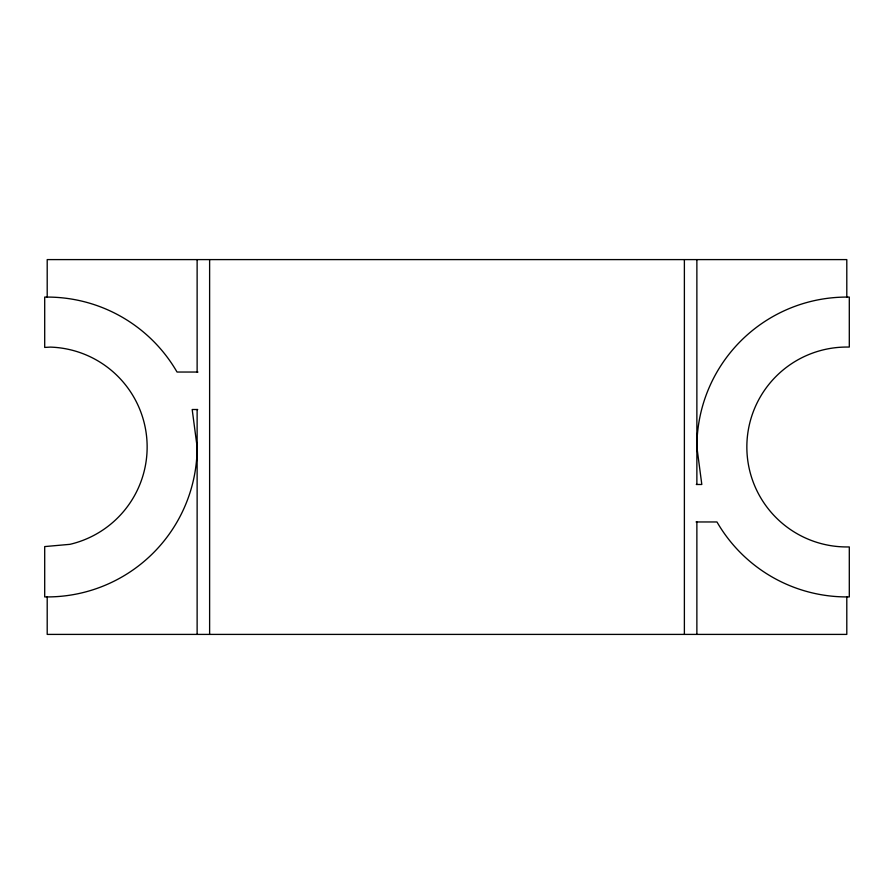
<?xml version="1.0" encoding="UTF-8"?>
<svg xmlns="http://www.w3.org/2000/svg" width="894" height="894" viewBox="0 0 894 894"><rect width="100%" height="100%" fill="white"/><g stroke="black" fill="none" stroke-linecap="round" stroke-linejoin="round"><path stroke-width="1.34" d="M47.427 297.076L44.7 297.076L44.7 347.42L50.444 347.107A99.949 99.949 0 0 1 69.922 544.334L44.7 546.58L44.7 596.924L47.427 596.924M846.573 297.076L849.3 297.076L849.3 347.051L846.797 347.051A99.949 99.949 0 0 0 746.848 447A99.949 99.949 0 0 0 846.797 546.949L849.3 546.949L849.3 596.924L846.573 596.924M197.954 372.038L177.034 372.038A149.924 149.924 0 0 0 47.203 297.076L47.203 259.595L846.797 259.595L846.797 297.076A149.924 149.924 0 0 0 696.873 447L701.812 484.481L696.292 484.481M197.708 409.519L192.188 409.519L197.127 447A149.924 149.924 0 0 1 47.203 596.924L47.203 634.405L846.797 634.405L846.797 596.924A149.924 149.924 0 0 1 716.966 521.962L696.057 521.962M696.873 259.595L696.873 484.481M696.873 521.962L696.873 634.405M684.379 259.595L684.379 634.405M209.621 259.595L209.621 634.405M197.127 259.595L197.127 372.038M197.127 409.519L197.127 634.405"/></g></svg>
